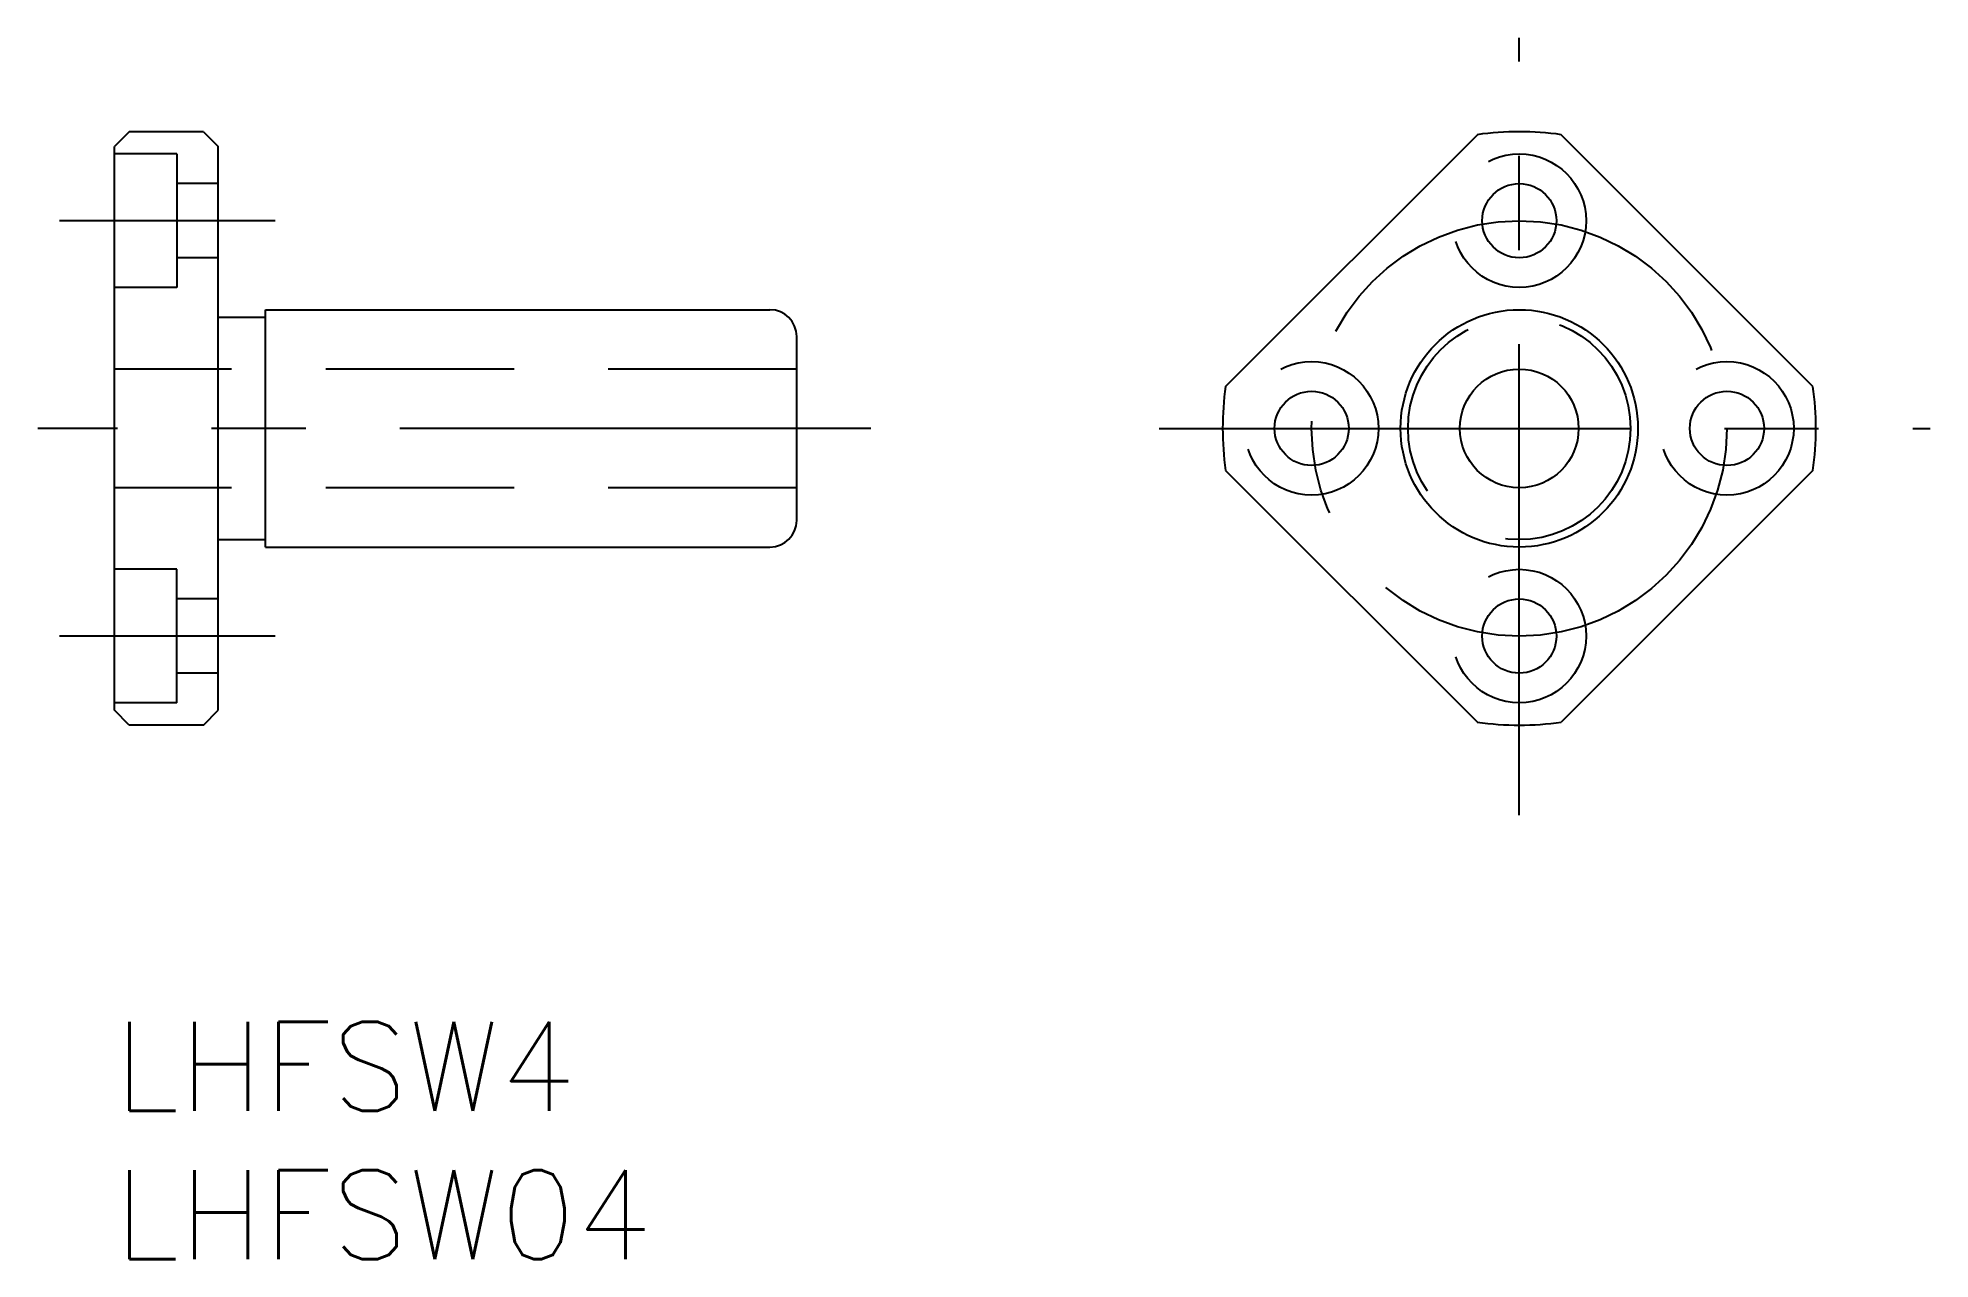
# Model space of a CAD drawing. Extents: x -2.6 to 61.2, y -8 to 33.2.
import ezdxf

# ---------------------------------------------------------------- set-up
doc = ezdxf.new("R2010")
doc.units = 0
doc.header["$LTSCALE"] = 0.5
doc.linetypes.add('CENTER', pattern=[50.8, 31.75, -6.35, 6.35, -6.35])
doc.linetypes.add('DASHED', pattern=[19.05, 12.7, -6.35])
for name, color, linetype in [('MSM_CENTER', 1, 'CENTER'), ('MSM_CONTINUOUS', 7, 'CONTINUOUS'), ('MSM_DASHED', 4, 'DASHED'), ('MSM_PART_NUMBER', 7, 'CONTINUOUS')]:
    doc.layers.add(name, color=color, linetype=linetype)
doc.styles.get("Standard").update_dxf_attribs({"font": 'txt.shx', "height": 1, "bigfont": 'bigfont.shx'})

# ---------------------------------------------------------------- blocks, each defined once
blk = doc.blocks.new('*U26')
at = {"layer": 'MSM_PART_NUMBER'}
blk.add_text('LHFSW4', height=3, dxfattribs=at).set_placement((0, -3))
blk = doc.blocks.new('*U27')
at = {"layer": 'MSM_PART_NUMBER'}
blk.add_text('LHFSW04', height=3, dxfattribs=at).set_placement((0, -8))

msp = doc.modelspace()

# ---------------------------------------------------------------- linework, layer by layer
at = {"layer": 'MSM_CENTER'}
for p, q in [((47.359, 6.962), (47.359, 33.163)), ((5.42, 27), (-1.847, 27)), ((25.501, 20), (-2.58, 20)), ((35.222, 20), (61.209, 20)), ((5.42, 13), (-1.847, 13))]:
    msp.add_line(p, q, dxfattribs=at)
msp.add_circle((47.359, 20), 7, dxfattribs=at)
at = {"layer": 'MSM_CONTINUOUS'}
for p, q in [((0.5, 30), (0, 29.5)), ((3, 30), (0.5, 30)), ((3, 30), (3.5, 29.5)), ((0, 10.5), (0, 29.5)), ((3.5, 10.5), (3.5, 29.5)), ((37.46, 21.414), (45.945, 29.899)), ((57.259, 21.414), (48.773, 29.899)), ((3.5, 23.75), (5.1, 23.75)), ((5.1, 24), (22.1, 24)), ((5.1, 16), (5.1, 24)), ((23, 16.9), (23, 23.1)), ((37.46, 18.586), (45.945, 10.101)), ((57.259, 18.586), (48.773, 10.101)), ((3.5, 16.25), (5.1, 16.25)), ((5.1, 16), (22.1, 16)), ((0.5, 10), (0, 10.5)), ((3, 10), (3.5, 10.5)), ((3, 10), (0.5, 10))]:
    msp.add_line(p, q, dxfattribs=at)
for centre, radius in [((47.359, 27), 1.25), ((47.359, 20), 4), ((47.359, 20), 2), ((40.359, 20), 1.25), ((54.359, 20), 1.25), ((47.359, 13), 1.25)]:
    msp.add_circle(centre, radius, dxfattribs=at)
for centre, radius, start, end in [((47.359, 20), 10, 81.8699, 98.1301), ((22.1, 23.1), 0.9, 0, 90), ((47.359, 20), 10, 171.8699, 188.1301), ((47.359, 20), 10, 351.8699, 8.1301), ((22.1, 16.9), 0.9, 270, 0), ((47.359, 20), 10, 261.8699, 278.1301)]:
    msp.add_arc(centre, radius, start, end, dxfattribs=at)
at = {"layer": 'MSM_DASHED'}
for p, q in [((2.1, 29.25), (0, 29.25)), ((2.1, 29.25), (2.1, 24.75)), ((3.5, 28.25), (2.1, 28.25)), ((3.5, 25.75), (2.1, 25.75)), ((2.1, 24.75), (0, 24.75)), ((23, 22), (0, 22)), ((23, 18), (0, 18)), ((2.1, 15.25), (0, 15.25)), ((2.1, 10.75), (2.1, 15.25)), ((3.5, 14.25), (2.1, 14.25)), ((3.5, 11.75), (2.1, 11.75)), ((2.1, 10.75), (0, 10.75))]:
    msp.add_line(p, q, dxfattribs=at)
for centre, radius in [((47.359, 27), 2.25), ((47.359, 20), 3.75), ((40.359, 20), 2.25), ((54.359, 20), 2.25), ((47.359, 13), 2.25)]:
    msp.add_circle(centre, radius, dxfattribs=at)

# ---------------------------------------------------------------- block references
at = {"layer": 'MSM_CONTINUOUS'}
for name in ['*U26', '*U27']:
    msp.add_blockref(name, (0, 0), dxfattribs=at)

doc.saveas('drawing.dxf')
